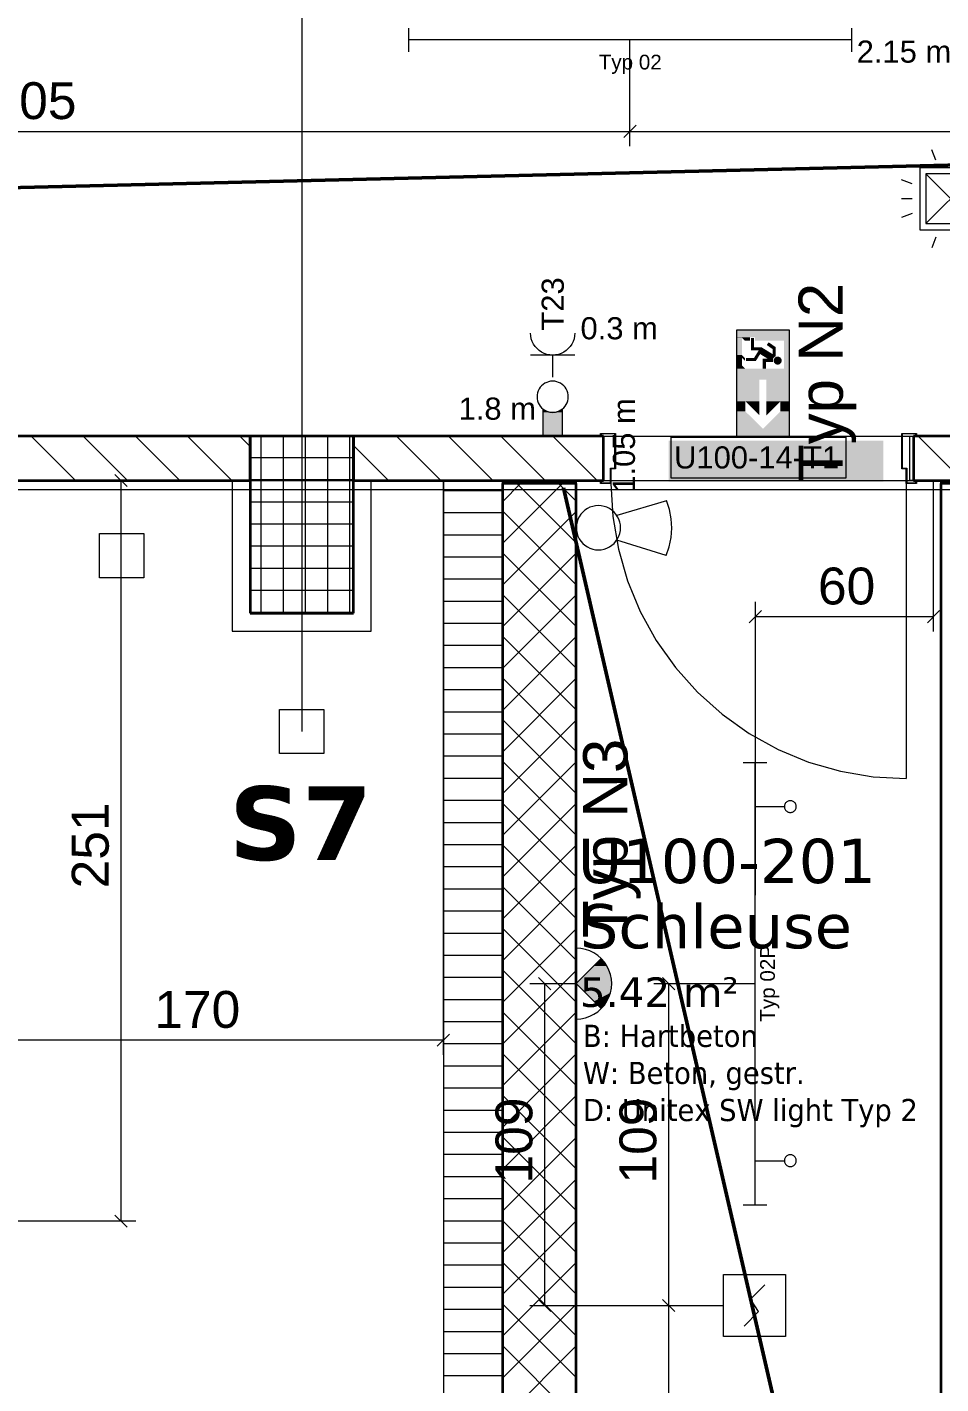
# Model space of a CAD drawing. Extents: x -1132 to 613, y -179 to 712.
# Drawn here: x -455 to -393.1, y 200.6 to 292.6 of the extents above; entities that cross this region are included whole.
import ezdxf
from ezdxf.lldxf.tags import DXFTag

# ---------------------------------------------------------------- set-up
doc = ezdxf.new("R2010")
doc.units = 0
doc.layers.get('0').update_dxf_attribs({"lineweight": 13})
for name, color, linetype, lineweight in [('A-AREA-____-IDEN', 7, 'Continuous', 5), ('A-DOOR-____-IDEN', 7, 'Continuous', 5), ('A-DOOR-____-OTLN', 7, 'Continuous', 9), ('A-DOOR-FRAM-MCUT', 7, 'Continuous', 9), ('A-DOOR-OPNG-OTLN', 7, 'Continuous', 9), ('A-FLOR-____-OTLN', 7, 'Continuous', 9), ('A-FLOR-____-OVHD', 7, 'Strichpunkt - Fein', 9), ('A-WALL-____-MCUT', 7, 'Continuous', 35), ('A-WALL-____-PATT', 7, 'Continuous', 35), ('S-COLS-____-MCUT', 7, 'Continuous', 35), ('S-COLS-____-OTLN', 7, 'Continuous', 9), ('S-GRID-____-OTLN', 7, 'Continuous', 5)]:
    doc.layers.add(name, color=color, linetype=linetype, lineweight=lineweight)
for name, color, linetype, lineweight, true_color in [('EL01_VVV_Mass', 7, 'Continuous', 13, 0xb2b200), ('EL01_WAN_Brandmeldeanlagen', 7, 'Continuous', 13, 0xff8000), ('EL01_WAN_HLKS', 5, 'Continuous', 13, 0x0000ff), ('EL01_WAN_Kraft', 1, 'Continuous', 13, 0xff0000), ('EL01_WAN_Leuchten', 7, 'Continuous', 13, 0x0080ff), ('EL01_WAN_Leuchtentyp', 7, 'Continuous', 13, 0x0099ff), ('EL01_WAN_Licht', 7, 'Continuous', 13, 0x0080ff), ('EL01_WAN_Notbeleuchtungen', 7, 'Continuous', 13, 0x009900), ('EL01_WAN_Notbeleuchtungentyp', 7, 'Continuous', 13, 0x009900), ('S-GRID-____-IDEN', 7, 'Continuous', 9, 0x5555aa), ('X_Geometrie', 3, 'Continuous', 50, 0x00ff00)]:
    doc.layers.add(name, color=color, linetype=linetype, lineweight=lineweight, true_color=true_color)
doc.styles.get("Standard").update_dxf_attribs({"font": 'arial.ttf'})
tags = doc.linetypes.add('_Rasterlinie_', pattern=[0.375, 0.2, -0.05, 0.075, -0.05]).pattern_tags.tags
tags[10:11] = [DXFTag(74, 4), DXFTag(75, 0), DXFTag(340, '0'), DXFTag(46, 1.0), DXFTag(50, 0.0), DXFTag(44, 0.0), DXFTag(45, 0.0)]
tags[8:9] = [DXFTag(74, 4), DXFTag(75, 0), DXFTag(340, '0'), DXFTag(46, 1.0), DXFTag(50, 0.0), DXFTag(44, 0.0), DXFTag(45, 0.0)]
tags[6:7] = [DXFTag(74, 4), DXFTag(75, 0), DXFTag(340, '0'), DXFTag(46, 1.0), DXFTag(50, 0.0), DXFTag(44, 0.0), DXFTag(45, 0.0)]
tags[4:5] = [DXFTag(74, 4), DXFTag(75, 0), DXFTag(340, '0'), DXFTag(46, 1.0), DXFTag(50, 0.0), DXFTag(44, 0.0), DXFTag(45, 0.0)]
tags = doc.linetypes.add('Grundrissdarstellung Sturz', pattern=[0.25, 0.15, -0.05, 0, -0.05]).pattern_tags.tags
tags[10:11] = [DXFTag(74, 4), DXFTag(75, 0), DXFTag(340, '0'), DXFTag(46, 1.0), DXFTag(50, 0.0), DXFTag(44, 0.0), DXFTag(45, 0.0)]
tags[8:9] = [DXFTag(74, 4), DXFTag(75, 0), DXFTag(340, '0'), DXFTag(46, 1.0), DXFTag(50, 0.0), DXFTag(44, 0.0), DXFTag(45, 0.0)]
tags[6:7] = [DXFTag(74, 4), DXFTag(75, 0), DXFTag(340, '0'), DXFTag(46, 1.0), DXFTag(50, 0.0), DXFTag(44, 0.0), DXFTag(45, 0.0)]
tags[4:5] = [DXFTag(74, 4), DXFTag(75, 0), DXFTag(340, '0'), DXFTag(46, 1.0), DXFTag(50, 0.0), DXFTag(44, 0.0), DXFTag(45, 0.0)]
tags = doc.linetypes.add('Strichpunkt - Fein', pattern=[0.2, 0.1, -0.05, 0, -0.05]).pattern_tags.tags
tags[10:11] = [DXFTag(74, 4), DXFTag(75, 0), DXFTag(340, '0'), DXFTag(46, 1.0), DXFTag(50, 0.0), DXFTag(44, 0.0), DXFTag(45, 0.0)]
tags[8:9] = [DXFTag(74, 4), DXFTag(75, 0), DXFTag(340, '0'), DXFTag(46, 1.0), DXFTag(50, 0.0), DXFTag(44, 0.0), DXFTag(45, 0.0)]
tags[6:7] = [DXFTag(74, 4), DXFTag(75, 0), DXFTag(340, '0'), DXFTag(46, 1.0), DXFTag(50, 0.0), DXFTag(44, 0.0), DXFTag(45, 0.0)]
tags[4:5] = [DXFTag(74, 4), DXFTag(75, 0), DXFTag(340, '0'), DXFTag(46, 1.0), DXFTag(50, 0.0), DXFTag(44, 0.0), DXFTag(45, 0.0)]

# ---------------------------------------------------------------- blocks, each defined once
blk = doc.blocks.new('Referenz-A0UNPDE96I', base_point=(-1115.886, -117.372))
at = {"layer": 'A-DOOR-____-IDEN', "color": 0, "linetype": 'Continuous', "ltscale": 0.13}
for p, q in [((-411.386, 264.815), (-399.546, 264.815)), ((-411.386, 262.035), (-411.386, 264.815)), ((-399.546, 264.815), (-399.546, 262.035)), ((-399.546, 262.035), (-411.386, 262.035))]:
    blk.add_line(p, q, dxfattribs=at)
at = {"layer": 'A-DOOR-____-IDEN', "color": 7, "linetype": 'Continuous', "ltscale": 0.13, "true_color": 0xffffff}
for points in [[(-411.561, 261.812), (-397.022, 261.812), (-411.561, 264.571)], [(-397.022, 261.812), (-411.561, 264.571), (-397.022, 264.571)]]:
    blk.add_solid(points, dxfattribs=at)
at = {"layer": 'A-DOOR-____-OTLN', "color": 0, "linetype": 'Grundrissdarstellung Sturz', "ltscale": 0.13}
for p, q in [((-415.965, 264.878), (-394.965, 264.878)), ((-415.965, 261.878), (-394.965, 261.878))]:
    blk.add_line(p, q, dxfattribs=at)
at = {"layer": 'A-DOOR-FRAM-MCUT', "color": 0, "linetype": 'Continuous', "ltscale": 0.13}
for p, q in [((-416.165, 265.078), (-415.165, 265.078)), ((-416.165, 264.878), (-416.165, 265.078)), ((-416.125, 264.878), (-416.165, 264.878)), ((-416.125, 265.038), (-416.125, 264.878)), ((-415.205, 265.038), (-416.125, 265.038)), ((-415.205, 262.718), (-415.205, 265.038)), ((-415.165, 265.078), (-415.165, 262.678)), ((-395.765, 265.078), (-394.765, 265.078)), ((-395.765, 262.678), (-395.765, 265.078)), ((-395.725, 265.038), (-395.725, 262.718)), ((-394.805, 265.038), (-395.725, 265.038)), ((-394.805, 264.878), (-394.805, 265.038)), ((-394.765, 264.878), (-394.805, 264.878)), ((-394.765, 265.078), (-394.765, 264.878)), ((-415.505, 262.718), (-415.205, 262.718)), ((-415.505, 261.718), (-415.505, 262.718)), ((-415.465, 262.678), (-415.465, 261.678)), ((-415.165, 262.678), (-415.465, 262.678)), ((-395.465, 262.678), (-395.765, 262.678)), ((-395.725, 262.718), (-395.425, 262.718)), ((-395.465, 261.678), (-395.465, 262.678)), ((-395.425, 262.718), (-395.425, 261.718)), ((-416.165, 261.878), (-416.125, 261.878)), ((-416.165, 261.678), (-416.165, 261.878)), ((-415.465, 261.678), (-416.165, 261.678)), ((-416.125, 261.878), (-416.125, 261.718)), ((-416.125, 261.718), (-415.505, 261.718)), ((-394.765, 261.678), (-395.465, 261.678)), ((-395.425, 261.718), (-394.805, 261.718)), ((-394.805, 261.878), (-394.765, 261.878)), ((-394.805, 261.718), (-394.805, 261.878)), ((-394.765, 261.878), (-394.765, 261.678))]:
    blk.add_line(p, q, dxfattribs=at)
at = {"layer": 'A-DOOR-OPNG-OTLN', "color": 0, "linetype": 'Continuous', "ltscale": 0.13}
for p, q in [((-415.465, 261.678), (-415.339, 259.439)), ((-395.465, 261.678), (-395.465, 241.678)), ((-415.339, 259.439), (-414.963, 257.228)), ((-414.963, 257.228), (-414.342, 255.073)), ((-414.342, 255.073), (-413.484, 253.001)), ((-413.484, 253.001), (-412.399, 251.038)), ((-412.399, 251.038), (-411.101, 249.209)), ((-411.101, 249.209), (-409.607, 247.536)), ((-409.607, 247.536), (-407.934, 246.042)), ((-407.934, 246.042), (-406.105, 244.744)), ((-406.105, 244.744), (-404.142, 243.659)), ((-404.142, 243.659), (-402.07, 242.801)), ((-402.07, 242.801), (-399.915, 242.18)), ((-399.915, 242.18), (-397.704, 241.804)), ((-397.704, 241.804), (-395.465, 241.678))]:
    blk.add_line(p, q, dxfattribs=at)
at = {"layer": 'A-FLOR-____-OTLN', "color": 0, "linetype": 'Continuous', "ltscale": 0.13}
for p, q in [((-395.215, 261.878), (-395.215, 264.878)), ((-395.215, 264.878), (-394.965, 264.878)), ((-417.815, 261.878), (-417.815, 261.678)), ((-394.965, 261.878), (-395.215, 261.878)), ((-393.115, 261.678), (-393.115, 261.878))]:
    blk.add_line(p, q, dxfattribs=at)
at = {"layer": 'A-FLOR-____-OVHD', "color": 0, "linetype": 'Strichpunkt - Fein', "ltscale": 0.13}
for p, q in [((-441.115, 261.878), (-441.115, 251.678)), ((-431.715, 251.678), (-431.715, 261.878)), ((-441.115, 251.678), (-431.715, 251.678))]:
    blk.add_line(p, q, dxfattribs=at)
at = {"layer": 'A-WALL-____-MCUT', "color": 0, "linetype": 'Continuous', "ltscale": 0.35}
for p, q in [((-439.915, 264.878), (-471.615, 264.878)), ((-439.915, 261.878), (-439.915, 264.878)), ((-415.965, 264.878), (-432.915, 264.878)), ((-432.915, 264.878), (-432.915, 261.878)), ((-415.965, 261.878), (-415.965, 264.878)), ((-383.115, 264.878), (-394.965, 264.878)), ((-394.965, 264.878), (-394.965, 261.878)), ((-471.615, 261.878), (-439.915, 261.878)), ((-432.915, 261.878), (-415.965, 261.878)), ((-422.815, 261.678), (-422.815, 157.478)), ((-417.815, 261.678), (-422.815, 261.678)), ((-417.815, 157.478), (-417.815, 261.678)), ((-394.965, 261.878), (-383.115, 261.878)), ((-393.115, 261.678), (-393.115, 157.478)), ((-389.115, 261.678), (-393.115, 261.678))]:
    blk.add_line(p, q, dxfattribs=at)
at = {"layer": 'A-WALL-____-MCUT', "color": 0, "linetype": 'Continuous', "lineweight": 9, "ltscale": 0.13}
for p, q in [((-426.815, 261.878), (-426.815, 161.478)), ((-422.815, 261.678), (-422.815, 261.878))]:
    blk.add_line(p, q, dxfattribs=at)
at = {"layer": 'A-WALL-____-PATT', "color": 0, "linetype": 'Continuous', "lineweight": 9, "ltscale": 0.13}
for p, q in [((-454.745, 264.878), (-451.745, 261.878)), ((-451.21, 264.878), (-448.21, 261.878)), ((-447.674, 264.878), (-444.674, 261.878)), ((-444.139, 264.878), (-441.139, 261.878)), ((-440.603, 264.878), (-439.915, 264.19)), ((-429.997, 264.878), (-426.997, 261.878)), ((-426.461, 264.878), (-423.461, 261.878)), ((-422.926, 264.878), (-419.926, 261.878)), ((-419.39, 264.878), (-416.39, 261.878)), ((-394.641, 264.878), (-391.641, 261.878)), ((-432.915, 264.261), (-430.532, 261.878)), ((-422.815, 261.187), (-426.815, 261.187)), ((-422.815, 260.443), (-421.58, 261.678)), ((-422.815, 257.615), (-418.751, 261.678)), ((-417.815, 257.646), (-421.847, 261.678)), ((-417.815, 260.474), (-419.019, 261.678)), ((-422.815, 259.687), (-426.815, 259.687)), ((-417.815, 254.818), (-422.815, 259.818)), ((-422.815, 254.786), (-417.815, 259.786)), ((-422.815, 258.187), (-426.815, 258.187)), ((-422.815, 256.687), (-426.815, 256.687)), ((-417.815, 251.989), (-422.815, 256.989)), ((-422.815, 251.958), (-417.815, 256.958)), ((-422.815, 255.187), (-426.815, 255.187)), ((-417.815, 249.161), (-422.815, 254.161)), ((-422.815, 249.13), (-417.815, 254.13)), ((-422.815, 253.687), (-426.815, 253.687)), ((-422.815, 252.187), (-426.815, 252.187)), ((-417.815, 246.332), (-422.815, 251.332)), ((-422.815, 246.301), (-417.815, 251.301)), ((-422.815, 250.687), (-426.815, 250.687)), ((-422.815, 249.187), (-426.815, 249.187)), ((-417.815, 243.504), (-422.815, 248.504)), ((-422.815, 243.473), (-417.815, 248.473)), ((-422.815, 247.687), (-426.815, 247.687)), ((-422.815, 246.187), (-426.815, 246.187)), ((-417.815, 240.675), (-422.815, 245.675)), ((-422.815, 240.644), (-417.815, 245.644)), ((-422.815, 244.687), (-426.815, 244.687)), ((-422.815, 243.187), (-426.815, 243.187)), ((-417.815, 237.847), (-422.815, 242.847)), ((-422.815, 237.816), (-417.815, 242.816)), ((-422.815, 241.687), (-426.815, 241.687)), ((-422.815, 240.187), (-426.815, 240.187)), ((-417.815, 235.019), (-422.815, 240.019)), ((-422.815, 234.987), (-417.815, 239.987)), ((-422.815, 238.687), (-426.815, 238.687)), ((-422.815, 237.187), (-426.815, 237.187)), ((-417.815, 232.19), (-422.815, 237.19)), ((-422.815, 232.159), (-417.815, 237.159)), ((-422.815, 235.687), (-426.815, 235.687)), ((-422.815, 234.187), (-426.815, 234.187)), ((-417.815, 229.362), (-422.815, 234.362)), ((-422.815, 229.331), (-417.815, 234.331)), ((-422.815, 232.687), (-426.815, 232.687)), ((-422.815, 231.187), (-426.815, 231.187)), ((-417.815, 226.533), (-422.815, 231.533)), ((-422.815, 226.502), (-417.815, 231.502)), ((-422.815, 229.687), (-426.815, 229.687)), ((-422.815, 228.187), (-426.815, 228.187)), ((-417.815, 223.705), (-422.815, 228.705)), ((-422.815, 223.674), (-417.815, 228.674)), ((-422.815, 226.687), (-426.815, 226.687)), ((-417.815, 220.876), (-422.815, 225.876)), ((-422.815, 220.845), (-417.815, 225.845)), ((-422.815, 225.187), (-426.815, 225.187)), ((-422.815, 223.687), (-426.815, 223.687)), ((-417.815, 218.048), (-422.815, 223.048)), ((-422.815, 218.017), (-417.815, 223.017)), ((-422.815, 222.187), (-426.815, 222.187)), ((-422.815, 220.687), (-426.815, 220.687)), ((-417.815, 215.22), (-422.815, 220.22)), ((-422.815, 215.188), (-417.815, 220.188)), ((-422.815, 219.187), (-426.815, 219.187)), ((-422.815, 217.687), (-426.815, 217.687)), ((-417.815, 212.391), (-422.815, 217.391)), ((-422.815, 212.36), (-417.815, 217.36)), ((-422.815, 216.187), (-426.815, 216.187)), ((-422.815, 214.687), (-426.815, 214.687)), ((-417.815, 209.563), (-422.815, 214.563)), ((-422.815, 209.532), (-417.815, 214.532)), ((-422.815, 213.187), (-426.815, 213.187)), ((-422.815, 211.687), (-426.815, 211.687)), ((-417.815, 206.734), (-422.815, 211.734)), ((-422.815, 206.703), (-417.815, 211.703)), ((-422.815, 210.187), (-426.815, 210.187)), ((-417.815, 203.906), (-422.815, 208.906)), ((-422.815, 203.875), (-417.815, 208.875)), ((-422.815, 208.687), (-426.815, 208.687)), ((-422.815, 207.187), (-426.815, 207.187)), ((-417.815, 201.078), (-422.815, 206.078)), ((-422.815, 201.046), (-417.815, 206.046)), ((-422.815, 205.687), (-426.815, 205.687)), ((-422.815, 204.187), (-426.815, 204.187)), ((-417.815, 198.249), (-422.815, 203.249)), ((-422.815, 202.687), (-426.815, 202.687)), ((-422.815, 198.218), (-417.815, 203.218)), ((-422.815, 201.187), (-426.815, 201.187))]:
    blk.add_line(p, q, dxfattribs=at)
at = {"layer": 'S-COLS-____-MCUT', "color": 0, "linetype": 'Continuous', "ltscale": 0.35}
for p, q in [((-432.915, 264.878), (-439.915, 264.878)), ((-439.915, 264.878), (-439.915, 252.878)), ((-432.915, 252.878), (-432.915, 264.878)), ((-439.915, 252.878), (-432.915, 252.878))]:
    blk.add_line(p, q, dxfattribs=at)
at = {"layer": 'S-COLS-____-OTLN', "color": 0, "linetype": 'Continuous', "ltscale": 0.13}
for p, q in [((-439.154, 252.878), (-439.154, 264.878)), ((-437.654, 252.878), (-437.654, 264.878)), ((-436.154, 252.878), (-436.154, 264.878)), ((-434.654, 252.878), (-434.654, 264.878)), ((-433.154, 252.878), (-433.154, 264.878)), ((-439.915, 263.447), (-432.915, 263.447)), ((-439.915, 261.947), (-432.915, 261.947)), ((-439.915, 260.447), (-432.915, 260.447)), ((-439.915, 258.947), (-432.915, 258.947)), ((-439.915, 257.447), (-432.915, 257.447)), ((-439.915, 255.947), (-432.915, 255.947)), ((-439.915, 254.447), (-432.915, 254.447)), ((-439.915, 252.947), (-432.915, 252.947))]:
    blk.add_line(p, q, dxfattribs=at)
at = {"layer": 'S-GRID-____-OTLN', "color": 0, "linetype": '_Rasterlinie_', "ltscale": 0.13}
for p, q in [((-436.415, 645.662), (-436.415, 244.87)), ((-1107.612, 261.278), (119.376, 261.278))]:
    blk.add_line(p, q, dxfattribs=at)
at = {"layer": 'X_Geometrie', "color": 0, "linetype": 'Continuous', "ltscale": 0.5}
for p, q in [((-1107.612, 266.122), (-130.744, 289.528)), ((-418.674, 261.379), (-395.451, 160.703))]:
    blk.add_line(p, q, dxfattribs=at)
at = {"layer": 'A-AREA-____-IDEN', "color": 0, "linetype": 'Continuous', "ltscale": 0.13, "attachment_point": 1}
for s, insert, char_height in [('{\\fVerdana;U100-201}', (-417.715, 237.596), 3), ('{\\fVerdana;Schleuse}', (-417.572, 233.173), 3), ('{\\fVerdana;5.42 m²}', (-417.562, 228.203), 2), ('{\\W0.9;\\fVerdana;B: Hartbeton}', (-417.364, 224.988), 1.5), ('{\\W0.9;\\fVerdana;W: Beton, gestr.}', (-417.364, 222.475), 1.5), ('{\\W0.9;\\fVerdana;D: Unitex SW light Typ 2}', (-417.364, 219.961), 1.5)]:
    blk.add_mtext(s, dxfattribs=dict(at, insert=insert, char_height=char_height))
at = {"layer": 'A-DOOR-____-IDEN', "color": 0, "linetype": 'Continuous', "ltscale": 0.13, "insert": (-411.186, 264.196), "char_height": 1.5, "attachment_point": 1}
blk.add_mtext('{\\fArial;U100-14-T1}', dxfattribs=at)
at = {"layer": 'S-GRID-____-IDEN', "color": 0, "linetype": 'Continuous', "lineweight": 5, "ltscale": 0.13, "insert": (-441.345, 241.161), "char_height": 5, "attachment_point": 1}
blk.add_mtext('{\\fVerdana|b1|i0;S7}', dxfattribs=at)
blk = doc.blocks.new('Maß-A0UNPDWD6I', base_point=(-414.888, 163.065))
at = {"color": 0, "lineweight": -2}
for p, q in [((-411.141, 205.551), (-411.968, 206.378)), ((-412.554, 205.964), (-407.841, 205.964)), ((-411.554, 205.964), (-411.554, 163.478)), ((-411.141, 163.065), (-411.968, 163.892)), ((-412.554, 163.478), (-409.035, 163.478))]:
    blk.add_line(p, q, dxfattribs=at)
at = {"color": 0, "lineweight": -2, "insert": (-414.888, 181.95), "char_height": 2.5, "attachment_point": 1, "rotation": 90}
blk.add_mtext('{\\fArial;212}', dxfattribs=at)
blk = doc.blocks.new('Brandmelder-A0UNPE676I', base_point=(-407.841, 203.864))
at = {"color": 0, "lineweight": -2}
for p, q in [((-407.841, 208.064), (-403.641, 208.064)), ((-407.841, 203.864), (-407.841, 208.064)), ((-403.641, 208.064), (-403.641, 203.864)), ((-406.021, 206.384), (-405.041, 207.364)), ((-405.461, 205.544), (-406.021, 206.384)), ((-406.441, 204.564), (-405.461, 205.544)), ((-403.641, 203.864), (-407.841, 203.864))]:
    blk.add_line(p, q, dxfattribs=at)
blk = doc.blocks.new('Maß-A0UNPE8P6I', base_point=(-406.098, 233.775))
at = {"color": 0, "lineweight": -2}
for p, q in [((-393.613, 251.647), (-393.613, 261.878)), ((-406.098, 252.233), (-405.27, 253.061)), ((-405.684, 253.647), (-405.684, 233.775)), ((-394.026, 252.233), (-393.199, 253.061)), ((-393.613, 252.647), (-405.684, 252.647))]:
    blk.add_line(p, q, dxfattribs=at)
at = {"color": 0, "lineweight": -2, "insert": (-401.442, 255.98), "char_height": 2.5, "attachment_point": 1}
blk.add_mtext('{\\fArial;60}', dxfattribs=at)
blk = doc.blocks.new('Alarmindikator_ UP-A0UNPEA96I', base_point=(-420.469, 264.878))
at = {"color": 0, "lineweight": -2}
for p, q in [((-419.817, 268.533), (-419.941, 268.472)), ((-419.686, 268.577), (-419.817, 268.533)), ((-419.551, 268.604), (-419.686, 268.577)), ((-419.413, 268.613), (-419.551, 268.604)), ((-419.275, 268.604), (-419.413, 268.613)), ((-419.139, 268.577), (-419.275, 268.604)), ((-419.009, 268.533), (-419.139, 268.577)), ((-418.885, 268.472), (-419.009, 268.533)), ((-420.46, 267.695), (-420.469, 267.557)), ((-420.433, 267.831), (-420.46, 267.695)), ((-420.388, 267.961), (-420.433, 267.831)), ((-420.327, 268.085), (-420.388, 267.961)), ((-420.25, 268.2), (-420.327, 268.085)), ((-420.159, 268.304), (-420.25, 268.2)), ((-420.056, 268.395), (-420.159, 268.304)), ((-419.941, 268.472), (-420.056, 268.395)), ((-418.77, 268.395), (-418.885, 268.472)), ((-418.666, 268.304), (-418.77, 268.395)), ((-418.575, 268.2), (-418.666, 268.304)), ((-418.498, 268.085), (-418.575, 268.2)), ((-418.437, 267.961), (-418.498, 268.085)), ((-418.393, 267.831), (-418.437, 267.961)), ((-418.366, 267.695), (-418.393, 267.831)), ((-418.357, 267.557), (-418.366, 267.695)), ((-420.469, 267.557), (-420.46, 267.419)), ((-420.46, 267.419), (-420.433, 267.284)), ((-420.433, 267.284), (-420.388, 267.153)), ((-420.388, 267.153), (-420.327, 267.029)), ((-420.327, 267.029), (-420.25, 266.914)), ((-420.25, 266.914), (-420.159, 266.81)), ((-420.159, 266.81), (-420.056, 266.719)), ((-420.085, 266.743), (-420.085, 264.878)), ((-420.085, 266.743), (-419.978, 266.665)), ((-420.056, 266.719), (-419.941, 266.643)), ((-418.885, 266.643), (-418.77, 266.719)), ((-418.848, 266.665), (-418.741, 266.743)), ((-418.77, 266.719), (-418.666, 266.81)), ((-418.741, 264.878), (-418.741, 266.743)), ((-418.666, 266.81), (-418.575, 266.914)), ((-418.575, 266.914), (-418.498, 267.029)), ((-418.498, 267.029), (-418.437, 267.153)), ((-418.437, 267.153), (-418.393, 267.284)), ((-418.393, 267.284), (-418.366, 267.419)), ((-418.366, 267.419), (-418.357, 267.557)), ((-419.978, 266.665), (-419.861, 266.601)), ((-419.941, 266.643), (-419.817, 266.582)), ((-419.861, 266.601), (-419.738, 266.553)), ((-419.817, 266.582), (-419.686, 266.537)), ((-419.738, 266.553), (-419.61, 266.52)), ((-419.686, 266.537), (-419.551, 266.51)), ((-419.61, 266.52), (-419.479, 266.503)), ((-419.551, 266.51), (-419.413, 266.501)), ((-419.479, 266.503), (-419.347, 266.503)), ((-419.413, 266.501), (-419.275, 266.51)), ((-419.347, 266.503), (-419.215, 266.52)), ((-419.275, 266.51), (-419.139, 266.537)), ((-419.215, 266.52), (-419.087, 266.553)), ((-419.139, 266.537), (-419.009, 266.582)), ((-419.087, 266.553), (-418.964, 266.601)), ((-419.009, 266.582), (-418.885, 266.643)), ((-418.964, 266.601), (-418.848, 266.665)), ((-420.085, 264.878), (-418.741, 264.878))]:
    blk.add_line(p, q, dxfattribs=at)
for points in [[(-420.085, 266.59), (-419.837, 266.59), (-420.085, 266.743)], [(-418.988, 266.59), (-418.741, 266.59), (-418.741, 266.743)], [(-420.085, 266.511), (-419.558, 266.511), (-420.085, 266.59)], [(-419.558, 266.511), (-420.085, 266.59), (-419.837, 266.59)], [(-420.085, 264.878), (-418.741, 264.878), (-420.085, 266.511)], [(-418.741, 264.878), (-420.085, 266.511), (-418.741, 266.511)], [(-419.267, 266.511), (-418.741, 266.511), (-418.988, 266.59)], [(-418.741, 266.511), (-418.988, 266.59), (-418.741, 266.59)]]:
    blk.add_solid(points, dxfattribs=at)
blk = doc.blocks.new('Absolute Höhe-A0UNPEAB6I', base_point=(-425.786, 266.003))
at = {"color": 0, "lineweight": -2, "insert": (-425.786, 267.503), "char_height": 1.5, "attachment_point": 1}
blk.add_mtext('{\\fArial;1.8 m}', dxfattribs=at)
blk = doc.blocks.new('Bewegungsmelder 180°_ UP-A0UNPEH96I', base_point=(-417.813, 256.79))
at = {"color": 0, "lineweight": -2}
for p, q in [((-411.698, 260.513), (-415.06, 259.504)), ((-411.504, 259.917), (-411.702, 260.523)), ((-417.612, 259.428), (-417.698, 259.252)), ((-417.503, 259.591), (-417.612, 259.428)), ((-417.373, 259.739), (-417.503, 259.591)), ((-417.226, 259.868), (-417.373, 259.739)), ((-417.063, 259.977), (-417.226, 259.868)), ((-416.887, 260.064), (-417.063, 259.977)), ((-416.701, 260.127), (-416.887, 260.064)), ((-416.508, 260.165), (-416.701, 260.127)), ((-416.313, 260.178), (-416.508, 260.165)), ((-416.117, 260.165), (-416.313, 260.178)), ((-415.924, 260.127), (-416.117, 260.165)), ((-415.739, 260.064), (-415.924, 260.127)), ((-415.563, 259.977), (-415.739, 260.064)), ((-415.4, 259.868), (-415.563, 259.977)), ((-415.252, 259.739), (-415.4, 259.868)), ((-415.123, 259.591), (-415.252, 259.739)), ((-415.014, 259.428), (-415.123, 259.591)), ((-414.927, 259.252), (-415.014, 259.428)), ((-411.385, 259.291), (-411.504, 259.917)), ((-417.8, 258.874), (-417.813, 258.678)), ((-417.813, 258.678), (-417.8, 258.483)), ((-417.762, 259.067), (-417.8, 258.874)), ((-417.8, 258.483), (-417.762, 258.29)), ((-417.698, 259.252), (-417.762, 259.067)), ((-414.864, 259.067), (-414.927, 259.252)), ((-414.825, 258.874), (-414.864, 259.067)), ((-414.864, 258.29), (-414.825, 258.483)), ((-414.813, 258.678), (-414.825, 258.874)), ((-414.825, 258.483), (-414.813, 258.678)), ((-411.391, 258.018), (-411.347, 258.654)), ((-411.347, 258.654), (-411.385, 259.291)), ((-417.762, 258.29), (-417.698, 258.104)), ((-417.698, 258.104), (-417.612, 257.928)), ((-417.612, 257.928), (-417.503, 257.765)), ((-417.503, 257.765), (-417.373, 257.618)), ((-417.373, 257.618), (-417.226, 257.488)), ((-415.4, 257.488), (-415.252, 257.618)), ((-415.252, 257.618), (-415.123, 257.765)), ((-415.123, 257.765), (-415.014, 257.928)), ((-411.72, 256.79), (-415.076, 257.83)), ((-415.014, 257.928), (-414.927, 258.104)), ((-414.927, 258.104), (-414.864, 258.29)), ((-411.516, 257.393), (-411.391, 258.018)), ((-417.226, 257.488), (-417.063, 257.379)), ((-417.063, 257.379), (-416.887, 257.292)), ((-416.887, 257.292), (-416.701, 257.229)), ((-416.701, 257.229), (-416.508, 257.191)), ((-416.508, 257.191), (-416.313, 257.178)), ((-416.313, 257.178), (-416.117, 257.191)), ((-416.117, 257.191), (-415.924, 257.229)), ((-415.924, 257.229), (-415.739, 257.292)), ((-415.739, 257.292), (-415.563, 257.379)), ((-415.563, 257.379), (-415.4, 257.488)), ((-411.72, 256.79), (-411.516, 257.393))]:
    blk.add_line(p, q, dxfattribs=at)
blk = doc.blocks.new('Absolute Höhe-A0UNPEHB6I', base_point=(-415.337, 261.051))
at = {"color": 0, "lineweight": -2, "insert": (-415.337, 261.051), "char_height": 1.5, "attachment_point": 1, "rotation": 90}
blk.add_mtext('{\\fArial;1.05 m}', dxfattribs=at)
blk = doc.blocks.new('Notleuchte Wand-A0UNPEKL6I', base_point=(-417.813, 225.379))
at = {"color": 0, "lineweight": -2}
for p, q in [((-417.499, 230.157), (-417.813, 230.178)), ((-417.813, 230.178), (-417.813, 225.379)), ((-417.192, 230.096), (-417.499, 230.157)), ((-416.894, 229.995), (-417.192, 230.096)), ((-416.613, 229.856), (-416.894, 229.995)), ((-416.116, 229.475), (-417.813, 227.778)), ((-416.352, 229.682), (-416.613, 229.856)), ((-416.116, 229.475), (-416.352, 229.682)), ((-415.909, 229.239), (-416.116, 229.475)), ((-415.735, 228.978), (-415.909, 229.239)), ((-415.596, 228.697), (-415.735, 228.978)), ((-415.495, 228.399), (-415.596, 228.697)), ((-415.434, 228.092), (-415.495, 228.399)), ((-415.413, 227.778), (-415.434, 228.092)), ((-417.813, 227.778), (-416.116, 226.082)), ((-415.596, 226.86), (-415.495, 227.157)), ((-415.495, 227.157), (-415.434, 227.465)), ((-415.434, 227.465), (-415.413, 227.778)), ((-416.116, 226.082), (-415.909, 226.318)), ((-415.909, 226.318), (-415.735, 226.579)), ((-415.735, 226.579), (-415.596, 226.86)), ((-417.813, 225.379), (-417.499, 225.399)), ((-417.499, 225.399), (-417.192, 225.461)), ((-417.192, 225.461), (-416.894, 225.562)), ((-416.894, 225.562), (-416.613, 225.7)), ((-416.613, 225.7), (-416.352, 225.875)), ((-416.352, 225.875), (-416.116, 226.082))]:
    blk.add_line(p, q, dxfattribs=at)
for points in [[(-415.735, 228.978), (-416.613, 228.978), (-416.116, 229.475)], [(-415.413, 227.778), (-417.813, 227.778), (-415.495, 228.399)], [(-417.813, 227.778), (-415.495, 228.399), (-417.192, 228.399)], [(-415.495, 228.399), (-417.192, 228.399), (-415.735, 228.978)], [(-417.192, 228.399), (-415.735, 228.978), (-416.613, 228.978)], [(-417.192, 227.157), (-415.413, 227.778), (-417.813, 227.778)], [(-415.413, 227.778), (-417.813, 227.778), (-415.413, 227.778)], [(-417.813, 227.778), (-415.413, 227.778), (-417.813, 227.778)], [(-415.495, 227.157), (-417.192, 227.157), (-415.413, 227.778)], [(-416.613, 226.579), (-415.495, 227.157), (-417.192, 227.157)], [(-415.735, 226.579), (-416.613, 226.579), (-415.495, 227.157)], [(-416.116, 226.082), (-415.735, 226.579), (-416.613, 226.579)]]:
    blk.add_solid(points, dxfattribs=at)
blk = doc.blocks.new('Bemerkung 1-A0UNPEKN6I', base_point=(-417.348, 230.874))
at = {"color": 0, "lineweight": -2, "insert": (-417.348, 230.874), "char_height": 3, "attachment_point": 1, "rotation": 90}
blk.add_mtext('{\\fArial;Typ N3}', dxfattribs=at)
blk = doc.blocks.new('LED-Langfeldleuchte 37W-A0UNPES96I', base_point=(-429.174, 290.946))
at = {"color": 0, "lineweight": -2}
for p, q in [((-429.174, 292.546), (-429.174, 290.946)), ((-399.174, 292.546), (-399.174, 290.946)), ((-399.174, 291.746), (-429.174, 291.746))]:
    blk.add_line(p, q, dxfattribs=at)
blk = doc.blocks.new('Absolute Höhe-A0UNPESB6I', base_point=(-398.817, 290.203))
at = {"color": 0, "lineweight": -2, "insert": (-398.817, 291.703), "char_height": 1.5, "attachment_point": 1}
blk.add_mtext('{\\fArial;2.15 m}', dxfattribs=at)
blk = doc.blocks.new('Bemerkung 1-A0UNPESF6I', base_point=(-416.292, 289.742))
at = {"color": 0, "lineweight": -2, "insert": (-416.292, 290.742), "char_height": 1, "attachment_point": 1}
blk.add_mtext('{\\fArial;Typ 02}', dxfattribs=at)
blk = doc.blocks.new('Maß-A0UNPEYV6I', base_point=(-461.126, 211.678))
at = {"color": 0, "lineweight": -2}
for p, q in [((-426.813, 222.947), (-426.813, 261.878)), ((-460.713, 224.947), (-460.713, 211.678)), ((-461.126, 223.533), (-460.299, 224.361)), ((-426.813, 223.947), (-460.713, 223.947)), ((-427.226, 223.533), (-426.399, 224.361))]:
    blk.add_line(p, q, dxfattribs=at)
at = {"color": 0, "lineweight": -2, "insert": (-446.402, 227.28), "char_height": 2.5, "attachment_point": 1}
blk.add_mtext('{\\fArial;170}', dxfattribs=at)
blk = doc.blocks.new('Deckendose UP-A0UNPEYX6I', base_point=(-450.115, 255.278))
at = {"color": 0, "lineweight": -2}
for p, q in [((-450.115, 258.278), (-447.115, 258.278)), ((-450.115, 255.278), (-450.115, 258.278)), ((-447.115, 258.278), (-447.115, 255.278)), ((-447.115, 255.278), (-450.115, 255.278))]:
    blk.add_line(p, q, dxfattribs=at)
blk = doc.blocks.new('LED-Langfeldleuchte 37W-A0UNPF6X6I', base_point=(-406.513, 212.778))
at = {"color": 0, "lineweight": -2}
for p, q in [((-406.513, 242.778), (-404.913, 242.778)), ((-405.713, 242.778), (-405.713, 212.778)), ((-403.595, 240.061), (-403.63, 240.022)), ((-403.556, 240.096), (-403.595, 240.061)), ((-403.513, 240.125), (-403.556, 240.096)), ((-403.466, 240.148), (-403.513, 240.125)), ((-403.416, 240.165), (-403.466, 240.148)), ((-403.365, 240.175), (-403.416, 240.165)), ((-403.313, 240.178), (-403.365, 240.175)), ((-403.26, 240.175), (-403.313, 240.178)), ((-403.209, 240.165), (-403.26, 240.175)), ((-403.16, 240.148), (-403.209, 240.165)), ((-403.113, 240.125), (-403.16, 240.148)), ((-403.069, 240.096), (-403.113, 240.125)), ((-403.03, 240.061), (-403.069, 240.096)), ((-402.995, 240.022), (-403.03, 240.061)), ((-405.713, 239.778), (-403.713, 239.778)), ((-403.709, 239.831), (-403.713, 239.778)), ((-403.713, 239.778), (-403.709, 239.726)), ((-403.699, 239.882), (-403.709, 239.831)), ((-403.709, 239.726), (-403.699, 239.675)), ((-403.682, 239.931), (-403.699, 239.882)), ((-403.699, 239.675), (-403.682, 239.625)), ((-403.659, 239.978), (-403.682, 239.931)), ((-403.682, 239.625), (-403.659, 239.578)), ((-403.63, 240.022), (-403.659, 239.978)), ((-403.659, 239.578), (-403.63, 239.535)), ((-403.63, 239.535), (-403.595, 239.495)), ((-403.595, 239.495), (-403.556, 239.461)), ((-403.556, 239.461), (-403.513, 239.432)), ((-403.513, 239.432), (-403.466, 239.409)), ((-403.466, 239.409), (-403.416, 239.392)), ((-403.416, 239.392), (-403.365, 239.382)), ((-403.365, 239.382), (-403.313, 239.378)), ((-403.313, 239.378), (-403.26, 239.382)), ((-403.26, 239.382), (-403.209, 239.392)), ((-403.209, 239.392), (-403.16, 239.409)), ((-403.16, 239.409), (-403.113, 239.432)), ((-403.113, 239.432), (-403.069, 239.461)), ((-403.069, 239.461), (-403.03, 239.495)), ((-403.03, 239.495), (-402.995, 239.535)), ((-402.966, 239.978), (-402.995, 240.022)), ((-402.995, 239.535), (-402.966, 239.578)), ((-402.943, 239.931), (-402.966, 239.978)), ((-402.966, 239.578), (-402.943, 239.625)), ((-402.926, 239.882), (-402.943, 239.931)), ((-402.943, 239.625), (-402.926, 239.675)), ((-402.916, 239.831), (-402.926, 239.882)), ((-402.926, 239.675), (-402.916, 239.726)), ((-402.913, 239.778), (-402.916, 239.831)), ((-402.916, 239.726), (-402.913, 239.778)), ((-403.513, 216.125), (-403.556, 216.096)), ((-403.466, 216.148), (-403.513, 216.125)), ((-403.416, 216.165), (-403.466, 216.148)), ((-403.365, 216.175), (-403.416, 216.165)), ((-403.313, 216.178), (-403.365, 216.175)), ((-403.26, 216.175), (-403.313, 216.178)), ((-403.209, 216.165), (-403.26, 216.175)), ((-403.16, 216.148), (-403.209, 216.165)), ((-403.113, 216.125), (-403.16, 216.148)), ((-403.069, 216.096), (-403.113, 216.125)), ((-405.713, 215.778), (-403.713, 215.778)), ((-403.709, 215.831), (-403.713, 215.778)), ((-403.713, 215.778), (-403.709, 215.726)), ((-403.699, 215.882), (-403.709, 215.831)), ((-403.709, 215.726), (-403.699, 215.675)), ((-403.682, 215.931), (-403.699, 215.882)), ((-403.699, 215.675), (-403.682, 215.625)), ((-403.659, 215.978), (-403.682, 215.931)), ((-403.682, 215.625), (-403.659, 215.578)), ((-403.63, 216.022), (-403.659, 215.978)), ((-403.659, 215.578), (-403.63, 215.535)), ((-403.595, 216.061), (-403.63, 216.022)), ((-403.63, 215.535), (-403.595, 215.495)), ((-403.556, 216.096), (-403.595, 216.061)), ((-403.595, 215.495), (-403.556, 215.461)), ((-403.556, 215.461), (-403.513, 215.432)), ((-403.513, 215.432), (-403.466, 215.409)), ((-403.466, 215.409), (-403.416, 215.392)), ((-403.416, 215.392), (-403.365, 215.382)), ((-403.365, 215.382), (-403.313, 215.378)), ((-403.313, 215.378), (-403.26, 215.382)), ((-403.26, 215.382), (-403.209, 215.392)), ((-403.209, 215.392), (-403.16, 215.409)), ((-403.16, 215.409), (-403.113, 215.432)), ((-403.113, 215.432), (-403.069, 215.461)), ((-403.03, 216.061), (-403.069, 216.096)), ((-403.069, 215.461), (-403.03, 215.495)), ((-402.995, 216.022), (-403.03, 216.061)), ((-403.03, 215.495), (-402.995, 215.535)), ((-402.966, 215.978), (-402.995, 216.022)), ((-402.995, 215.535), (-402.966, 215.578)), ((-402.943, 215.931), (-402.966, 215.978)), ((-402.966, 215.578), (-402.943, 215.625)), ((-402.926, 215.882), (-402.943, 215.931)), ((-402.943, 215.625), (-402.926, 215.675)), ((-402.916, 215.831), (-402.926, 215.882)), ((-402.926, 215.675), (-402.916, 215.726)), ((-402.913, 215.778), (-402.916, 215.831)), ((-402.916, 215.726), (-402.913, 215.778)), ((-406.513, 212.778), (-404.913, 212.778))]:
    blk.add_line(p, q, dxfattribs=at)
blk = doc.blocks.new('Bemerkung 1-A0UNPF6Z6I', base_point=(-405.358, 225.197))
at = {"color": 0, "lineweight": -2, "insert": (-405.358, 225.197), "char_height": 1, "attachment_point": 1, "rotation": 90}
blk.add_mtext('{\\fArial;Typ 02P}', dxfattribs=at)
blk = doc.blocks.new('Bewegungsmelder UP-A0UNPF8T6I', base_point=(-395.771, 277.66))
at = {"color": 0, "lineweight": -2}
for p, q in [((-393.452, 283.596), (-393.724, 284.304)), ((-392.449, 283.596), (-392.449, 284.304)), ((-391.445, 283.596), (-391.173, 284.304)), ((-394.549, 283.082), (-394.549, 278.882)), ((-390.349, 283.082), (-394.549, 283.082)), ((-394.129, 282.662), (-394.129, 279.302)), ((-390.769, 282.662), (-394.129, 282.662)), ((-390.769, 279.302), (-394.129, 282.662)), ((-394.129, 279.302), (-390.769, 282.662)), ((-390.769, 279.302), (-390.769, 282.662)), ((-390.349, 278.882), (-390.349, 283.082)), ((-395.063, 281.986), (-395.771, 282.258)), ((-389.834, 281.986), (-389.126, 282.258)), ((-395.063, 280.982), (-395.771, 280.982)), ((-389.834, 280.982), (-389.126, 280.982)), ((-395.063, 279.978), (-395.771, 279.706)), ((-389.834, 279.978), (-389.126, 279.706)), ((-394.549, 278.882), (-390.349, 278.882)), ((-394.129, 279.302), (-390.769, 279.302)), ((-393.452, 278.368), (-393.724, 277.66)), ((-392.449, 278.368), (-392.449, 277.66)), ((-391.445, 278.368), (-391.173, 277.66))]:
    blk.add_line(p, q, dxfattribs=at)
blk = doc.blocks.new('Maß-A0UNPFC56I', base_point=(-460.713, 211.265))
at = {"color": 0, "lineweight": -2}
for p, q in [((-449.068, 262.292), (-448.241, 261.465)), ((-449.654, 261.878), (-426.813, 261.878)), ((-448.654, 211.678), (-448.654, 261.878)), ((-447.654, 211.678), (-460.713, 211.678)), ((-449.068, 212.092), (-448.241, 211.265))]:
    blk.add_line(p, q, dxfattribs=at)
at = {"color": 0, "lineweight": -2, "insert": (-451.988, 234.234), "char_height": 2.5, "attachment_point": 1, "rotation": 90}
blk.add_mtext('{\\fArial;251}', dxfattribs=at)
blk = doc.blocks.new('Deckendose UP-A0UNPFKL6I', base_point=(-437.915, 243.37))
at = {"color": 0, "lineweight": -2}
for p, q in [((-437.915, 246.37), (-434.915, 246.37)), ((-437.915, 243.37), (-437.915, 246.37)), ((-434.915, 246.37), (-434.915, 243.37)), ((-434.915, 243.37), (-437.915, 243.37))]:
    blk.add_line(p, q, dxfattribs=at)
blk = doc.blocks.new('Steckdose T23_ UP-A0UNPFUX6I', base_point=(-420.913, 268.878))
at = {"color": 0, "linetype": 'ByBlock', "lineweight": -2, "ltscale": 0.13}
for p, q in [((-420.9, 271.683), (-420.913, 271.878)), ((-420.862, 271.49), (-420.9, 271.683)), ((-420.799, 271.304), (-420.862, 271.49)), ((-420.712, 271.128), (-420.799, 271.304)), ((-418.027, 271.304), (-418.114, 271.128)), ((-417.964, 271.49), (-418.027, 271.304)), ((-417.926, 271.683), (-417.964, 271.49)), ((-417.913, 271.878), (-417.926, 271.683)), ((-417.913, 270.378), (-420.913, 270.378)), ((-420.603, 270.965), (-420.712, 271.128)), ((-420.473, 270.818), (-420.603, 270.965)), ((-420.326, 270.688), (-420.473, 270.818)), ((-420.163, 270.579), (-420.326, 270.688)), ((-419.987, 270.493), (-420.163, 270.579)), ((-419.801, 270.429), (-419.987, 270.493)), ((-419.608, 270.391), (-419.801, 270.429)), ((-419.413, 270.378), (-419.608, 270.391)), ((-419.217, 270.391), (-419.413, 270.378)), ((-419.413, 270.378), (-419.413, 268.878)), ((-419.024, 270.429), (-419.217, 270.391)), ((-418.839, 270.493), (-419.024, 270.429)), ((-418.663, 270.579), (-418.839, 270.493)), ((-418.5, 270.688), (-418.663, 270.579)), ((-418.352, 270.818), (-418.5, 270.688)), ((-418.223, 270.965), (-418.352, 270.818)), ((-418.114, 271.128), (-418.223, 270.965))]:
    blk.add_line(p, q, dxfattribs=at)
at = {"color": 0, "linetype": 'ByBlock', "lineweight": -2, "ltscale": 0.13, "insert": (-420.156, 272.043), "char_height": 1.5, "attachment_point": 1, "rotation": 90}
blk.add_mtext('{\\fArial;T23}', dxfattribs=at)
blk = doc.blocks.new('Absolute Höhe-A0UNPFUZ6I', base_point=(-417.526, 271.452))
at = {"color": 0, "lineweight": -2, "insert": (-417.526, 272.952), "char_height": 1.5, "attachment_point": 1}
blk.add_mtext('{\\fArial;0.3 m}', dxfattribs=at)
blk = doc.blocks.new('RZL-Wand_ Rechts-A0UNPFXB6I', base_point=(-406.968, 264.878))
at = {"color": 0, "lineweight": -2}
for p, q in [((-403.368, 272.078), (-406.968, 272.078)), ((-406.968, 272.078), (-406.968, 264.878)), ((-403.368, 264.878), (-403.368, 272.078)), ((-406.968, 264.878), (-403.368, 264.878))]:
    blk.add_line(p, q, dxfattribs=at)
for points in [[(-406.968, 271.595), (-403.368, 271.595), (-406.968, 272.078)], [(-403.368, 271.595), (-406.968, 272.078), (-403.368, 272.078)], [(-406.968, 271.558), (-406.045, 271.558), (-406.968, 271.595)], [(-406.045, 271.558), (-406.968, 271.595), (-406.045, 271.595)], [(-406.968, 270.382), (-406.582, 270.382), (-406.968, 271.558)], [(-406.582, 270.382), (-406.968, 271.558), (-406.582, 271.558)], [(-406.38, 271.356), (-406.045, 271.356), (-406.582, 271.558)], [(-406.045, 271.356), (-406.582, 271.558), (-406.045, 271.558)], [(-405.982, 270.912), (-405.769, 270.912), (-405.982, 271.532)], [(-405.769, 270.912), (-405.982, 271.532), (-405.769, 271.532)], [(-405.706, 271.356), (-403.368, 271.356), (-405.706, 271.595)], [(-403.368, 271.356), (-405.706, 271.595), (-403.368, 271.595)], [(-403.747, 269.464), (-403.368, 269.464), (-403.747, 271.356)], [(-403.368, 269.464), (-403.747, 271.356), (-403.368, 271.356)], [(-406.968, 270.184), (-406.384, 270.184), (-406.968, 270.382)], [(-406.384, 270.184), (-406.968, 270.382), (-406.582, 270.382)], [(-405.982, 270.71), (-404.936, 270.71), (-405.982, 270.912)], [(-404.936, 270.71), (-405.982, 270.912), (-405.265, 270.912)], [(-405.774, 270.179), (-405.526, 270.179), (-405.606, 270.454)], [(-405.606, 270.454), (-404.521, 270.454), (-405.45, 270.71)], [(-405.526, 270.179), (-405.606, 270.454), (-405.357, 270.454)], [(-404.521, 270.454), (-405.45, 270.71), (-404.936, 270.71)], [(-405.351, 270.45), (-404.514, 270.45), (-405.357, 270.454)], [(-404.514, 270.45), (-405.357, 270.454), (-404.521, 270.454)], [(-405.111, 270.301), (-404.302, 270.301), (-405.351, 270.45)], [(-404.302, 270.301), (-405.351, 270.45), (-404.302, 270.45)], [(-404.908, 271.063), (-404.51, 271.063), (-404.78, 271.25)], [(-404.7, 270.919), (-404.302, 270.919), (-404.908, 271.063)], [(-404.302, 270.919), (-404.908, 271.063), (-404.51, 271.063)], [(-404.514, 270.791), (-404.302, 270.791), (-404.7, 270.919)], [(-404.302, 270.791), (-404.7, 270.919), (-404.302, 270.919)], [(-404.514, 270.45), (-404.302, 270.45), (-404.514, 270.791)], [(-404.302, 270.45), (-404.514, 270.791), (-404.302, 270.791)], [(-406.968, 269.666), (-406.582, 269.666), (-406.968, 270.184)], [(-406.582, 269.666), (-406.968, 270.184), (-406.582, 270.184)], [(-406.968, 269.464), (-406.38, 269.464), (-406.968, 269.666)], [(-406.38, 269.464), (-406.968, 269.666), (-406.582, 269.666)], [(-406.968, 268.718), (-403.368, 268.718), (-406.968, 269.464)], [(-403.368, 268.718), (-406.968, 269.464), (-403.368, 269.464)], [(-406.578, 270.179), (-406.384, 270.184), (-406.582, 270.184)], [(-406.38, 270.179), (-406.578, 270.179), (-406.384, 270.184)], [(-406.38, 269.981), (-406.38, 270.179), (-406.578, 270.179)], [(-406.319, 269.981), (-405.648, 269.981), (-406.319, 270.179)], [(-405.648, 269.981), (-406.319, 270.179), (-405.526, 270.179)], [(-405.18, 270.115), (-404.48, 270.115), (-405.18, 270.144)], [(-404.48, 270.115), (-405.18, 270.144), (-404.468, 270.144)], [(-405.18, 269.917), (-404.482, 269.917), (-405.18, 270.115)], [(-404.482, 269.917), (-405.18, 270.115), (-404.48, 270.115)], [(-405.18, 269.464), (-404.95, 269.464), (-405.18, 269.917)], [(-404.95, 269.464), (-405.18, 269.917), (-404.95, 269.917)], [(-405.049, 270.262), (-404.375, 270.262), (-405.111, 270.301)], [(-404.375, 270.262), (-405.111, 270.301), (-404.302, 270.301)], [(-404.981, 270.22), (-404.423, 270.22), (-405.049, 270.262)], [(-404.423, 270.22), (-405.049, 270.262), (-404.375, 270.262)], [(-404.884, 270.16), (-404.462, 270.16), (-404.981, 270.22)], [(-404.462, 270.16), (-404.981, 270.22), (-404.423, 270.22)], [(-404.859, 270.144), (-404.468, 270.144), (-404.884, 270.16)], [(-404.468, 270.144), (-404.884, 270.16), (-404.462, 270.16)], [(-403.896, 270.007), (-404.443, 270.007), (-403.906, 270.078)], [(-404.443, 270.007), (-403.906, 270.078), (-404.434, 270.078)], [(-404.434, 269.937), (-403.896, 270.007), (-404.443, 270.007)], [(-403.906, 270.078), (-404.434, 270.078), (-403.933, 270.144)], [(-404.434, 270.078), (-403.933, 270.144), (-404.406, 270.144)], [(-403.906, 269.937), (-404.434, 269.937), (-403.896, 270.007)], [(-404.406, 269.871), (-403.906, 269.937), (-404.434, 269.937)], [(-403.933, 270.144), (-404.406, 270.144), (-403.976, 270.201)], [(-404.406, 270.144), (-403.976, 270.201), (-404.363, 270.201)], [(-403.933, 269.871), (-404.406, 269.871), (-403.906, 269.937)], [(-404.363, 269.814), (-403.933, 269.871), (-404.406, 269.871)], [(-403.976, 270.201), (-404.363, 270.201), (-404.033, 270.244)], [(-404.363, 270.201), (-404.033, 270.244), (-404.306, 270.244)], [(-403.976, 269.814), (-404.363, 269.814), (-403.933, 269.871)], [(-404.306, 269.771), (-403.976, 269.814), (-404.363, 269.814)], [(-404.033, 270.244), (-404.306, 270.244), (-404.099, 270.271)], [(-404.306, 270.244), (-404.099, 270.271), (-404.24, 270.271)], [(-404.033, 269.771), (-404.306, 269.771), (-403.976, 269.814)], [(-404.24, 269.743), (-404.033, 269.771), (-404.306, 269.771)], [(-404.099, 270.271), (-404.24, 270.271), (-404.17, 270.281)], [(-404.099, 269.743), (-404.24, 269.743), (-404.033, 269.771)], [(-404.17, 269.734), (-404.099, 269.743), (-404.24, 269.743)], [(-406.968, 268.478), (-405.408, 268.478), (-406.968, 268.718)], [(-405.408, 268.478), (-406.968, 268.718), (-405.408, 268.718)], [(-404.928, 268.478), (-403.368, 268.478), (-404.928, 268.718)], [(-403.368, 268.478), (-404.928, 268.718), (-403.368, 268.718)], [(-406.968, 267.246), (-405.408, 267.246), (-406.968, 268.478)], [(-405.408, 267.246), (-406.968, 268.478), (-405.408, 268.478)], [(-404.928, 267.246), (-403.368, 267.246), (-404.928, 268.478)], [(-403.368, 267.246), (-404.928, 268.478), (-403.368, 268.478)], [(-406.968, 266.568), (-406.358, 266.568), (-406.968, 267.246)], [(-406.358, 266.568), (-406.968, 267.246), (-406.358, 267.246)], [(-405.408, 266.297), (-405.408, 267.246), (-406.358, 267.246)], [(-404.928, 266.297), (-403.979, 267.246), (-404.928, 267.246)], [(-403.979, 266.568), (-403.368, 266.568), (-403.979, 267.246)], [(-403.368, 266.568), (-403.979, 267.246), (-403.368, 267.246)], [(-406.968, 265.378), (-405.168, 265.378), (-406.968, 266.568)], [(-405.168, 265.378), (-406.968, 266.568), (-406.358, 266.568)], [(-405.168, 265.378), (-403.368, 265.378), (-403.979, 266.568)], [(-403.368, 265.378), (-403.979, 266.568), (-403.368, 266.568)], [(-406.968, 264.878), (-403.368, 264.878), (-406.968, 265.378)], [(-403.368, 264.878), (-406.968, 265.378), (-403.368, 265.378)]]:
    blk.add_solid(points, dxfattribs=at)
blk = doc.blocks.new('Bemerkung 1-A0UNPFXD6I', base_point=(-402.756, 261.777))
at = {"color": 0, "lineweight": -2, "insert": (-402.756, 261.777), "char_height": 3, "attachment_point": 1, "rotation": 90}
blk.add_mtext('{\\fArial;Typ N2}', dxfattribs=at)
blk = doc.blocks.new('Maß-A0UNPFXR6I', base_point=(-414.588, 284.547))
at = {"color": 0, "lineweight": -2}
for p, q in [((-414.174, 284.547), (-414.174, 291.746)), ((-333.174, 284.547), (-333.174, 291.746)), ((-413.761, 285.961), (-414.588, 285.133)), ((-414.174, 285.547), (-333.174, 285.547)), ((-332.761, 285.961), (-333.588, 285.133))]:
    blk.add_line(p, q, dxfattribs=at)
at = {"color": 0, "lineweight": -2, "insert": (-376.496, 288.88), "char_height": 2.5, "attachment_point": 1}
blk.add_mtext('{\\fArial;405}', dxfattribs=at)
blk = doc.blocks.new('Maß-A0UNPFYP6I', base_point=(-414.888, 205.551))
at = {"color": 0, "lineweight": -2}
for p, q in [((-411.141, 227.365), (-411.968, 228.192)), ((-412.554, 227.778), (-405.713, 227.778)), ((-411.554, 227.778), (-411.554, 205.964)), ((-411.141, 205.551), (-411.968, 206.378)), ((-412.554, 205.964), (-407.841, 205.964))]:
    blk.add_line(p, q, dxfattribs=at)
at = {"color": 0, "lineweight": -2, "insert": (-414.888, 214.23), "char_height": 2.5, "attachment_point": 1, "rotation": 90}
blk.add_mtext('{\\fArial;109}', dxfattribs=at)
blk = doc.blocks.new('Maß-A0UNPG7N6I', base_point=(-495.588, 284.547))
at = {"color": 0, "lineweight": -2}
for p, q in [((-495.174, 284.547), (-495.174, 291.746)), ((-414.174, 284.547), (-414.174, 291.746)), ((-494.761, 285.961), (-495.588, 285.133)), ((-495.174, 285.547), (-414.174, 285.547)), ((-413.761, 285.961), (-414.588, 285.133))]:
    blk.add_line(p, q, dxfattribs=at)
at = {"color": 0, "lineweight": -2, "insert": (-457.496, 288.88), "char_height": 2.5, "attachment_point": 1}
blk.add_mtext('{\\fArial;405}', dxfattribs=at)
blk = doc.blocks.new('Maß-A0UNPGAD6I', base_point=(-423.288, 205.551))
at = {"color": 0, "lineweight": -2}
for p, q in [((-420.368, 228.192), (-419.541, 227.365)), ((-420.954, 227.778), (-417.813, 227.778)), ((-419.954, 205.964), (-419.954, 227.778)), ((-420.368, 206.378), (-419.541, 205.551)), ((-420.954, 205.964), (-407.841, 205.964))]:
    blk.add_line(p, q, dxfattribs=at)
at = {"color": 0, "lineweight": -2, "insert": (-423.288, 214.23), "char_height": 2.5, "attachment_point": 1, "rotation": 90}
blk.add_mtext('{\\fArial;109}', dxfattribs=at)

msp = doc.modelspace()

# ---------------------------------------------------------------- block references
at = {"color": 9, "lineweight": 25, "ltscale": 0.25, "true_color": 0xc0c0c0}
msp.add_blockref('Referenz-A0UNPDE96I', (-1115.886, -117.372), dxfattribs=at)
at = {"layer": 'EL01_VVV_Mass', "linetype": 'Continuous', "ltscale": 0.13}
for name, p in [('Maß-A0UNPG7N6I', (-495.588, 284.547)), ('Maß-A0UNPFXR6I', (-414.588, 284.547)), ('Maß-A0UNPFC56I', (-460.713, 211.265)), ('Maß-A0UNPEYV6I', (-461.126, 211.678)), ('Maß-A0UNPE8P6I', (-406.098, 233.775)), ('Maß-A0UNPGAD6I', (-423.288, 205.551)), ('Maß-A0UNPFYP6I', (-414.888, 205.551)), ('Maß-A0UNPDWD6I', (-414.888, 163.065))]:
    msp.add_blockref(name, p, dxfattribs=at)
at = {"layer": 'EL01_WAN_Brandmeldeanlagen', "linetype": 'Continuous', "ltscale": 0.13}
for name, p in [('Alarmindikator_ UP-A0UNPEA96I', (-420.469, 264.878)), ('Absolute Höhe-A0UNPEAB6I', (-425.786, 266.003)), ('Brandmelder-A0UNPE676I', (-407.841, 203.864))]:
    msp.add_blockref(name, p, dxfattribs=at)
at = {"layer": 'EL01_WAN_HLKS', "linetype": 'Continuous', "ltscale": 0.13}
for name, p in [('Deckendose UP-A0UNPEYX6I', (-450.115, 255.278)), ('Deckendose UP-A0UNPFKL6I', (-437.915, 243.37))]:
    msp.add_blockref(name, p, dxfattribs=at)
at = {"layer": 'EL01_WAN_Kraft', "ltscale": 0.13}
for name, p in [('Steckdose T23_ UP-A0UNPFUX6I', (-420.913, 268.878)), ('Absolute Höhe-A0UNPFUZ6I', (-417.526, 271.452))]:
    msp.add_blockref(name, p, dxfattribs=at)
at = {"layer": 'EL01_WAN_Leuchten', "ltscale": 0.13}
for name, p in [('LED-Langfeldleuchte 37W-A0UNPES96I', (-429.174, 290.946)), ('Absolute Höhe-A0UNPESB6I', (-398.817, 290.203)), ('LED-Langfeldleuchte 37W-A0UNPF6X6I', (-406.513, 212.778))]:
    msp.add_blockref(name, p, dxfattribs=at)
at = {"layer": 'EL01_WAN_Leuchtentyp', "ltscale": 0.13}
for name, p in [('Bemerkung 1-A0UNPESF6I', (-416.292, 289.742)), ('Bemerkung 1-A0UNPF6Z6I', (-405.358, 225.197))]:
    msp.add_blockref(name, p, dxfattribs=at)
at = {"layer": 'EL01_WAN_Licht', "linetype": 'Continuous', "ltscale": 0.13}
for name, p in [('Bewegungsmelder UP-A0UNPF8T6I', (-395.771, 277.66)), ('Absolute Höhe-A0UNPEHB6I', (-415.337, 261.051)), ('Bewegungsmelder 180°_ UP-A0UNPEH96I', (-417.813, 256.79))]:
    msp.add_blockref(name, p, dxfattribs=at)
at = {"layer": 'EL01_WAN_Notbeleuchtungen', "linetype": 'Continuous', "ltscale": 0.13}
for name, p in [('RZL-Wand_ Rechts-A0UNPFXB6I', (-406.968, 264.878)), ('Notleuchte Wand-A0UNPEKL6I', (-417.813, 225.379))]:
    msp.add_blockref(name, p, dxfattribs=at)
at = {"layer": 'EL01_WAN_Notbeleuchtungentyp', "linetype": 'Continuous', "ltscale": 0.13}
for name, p in [('Bemerkung 1-A0UNPFXD6I', (-402.756, 261.777)), ('Bemerkung 1-A0UNPEKN6I', (-417.348, 230.874))]:
    msp.add_blockref(name, p, dxfattribs=at)

doc.saveas('drawing.dxf')
